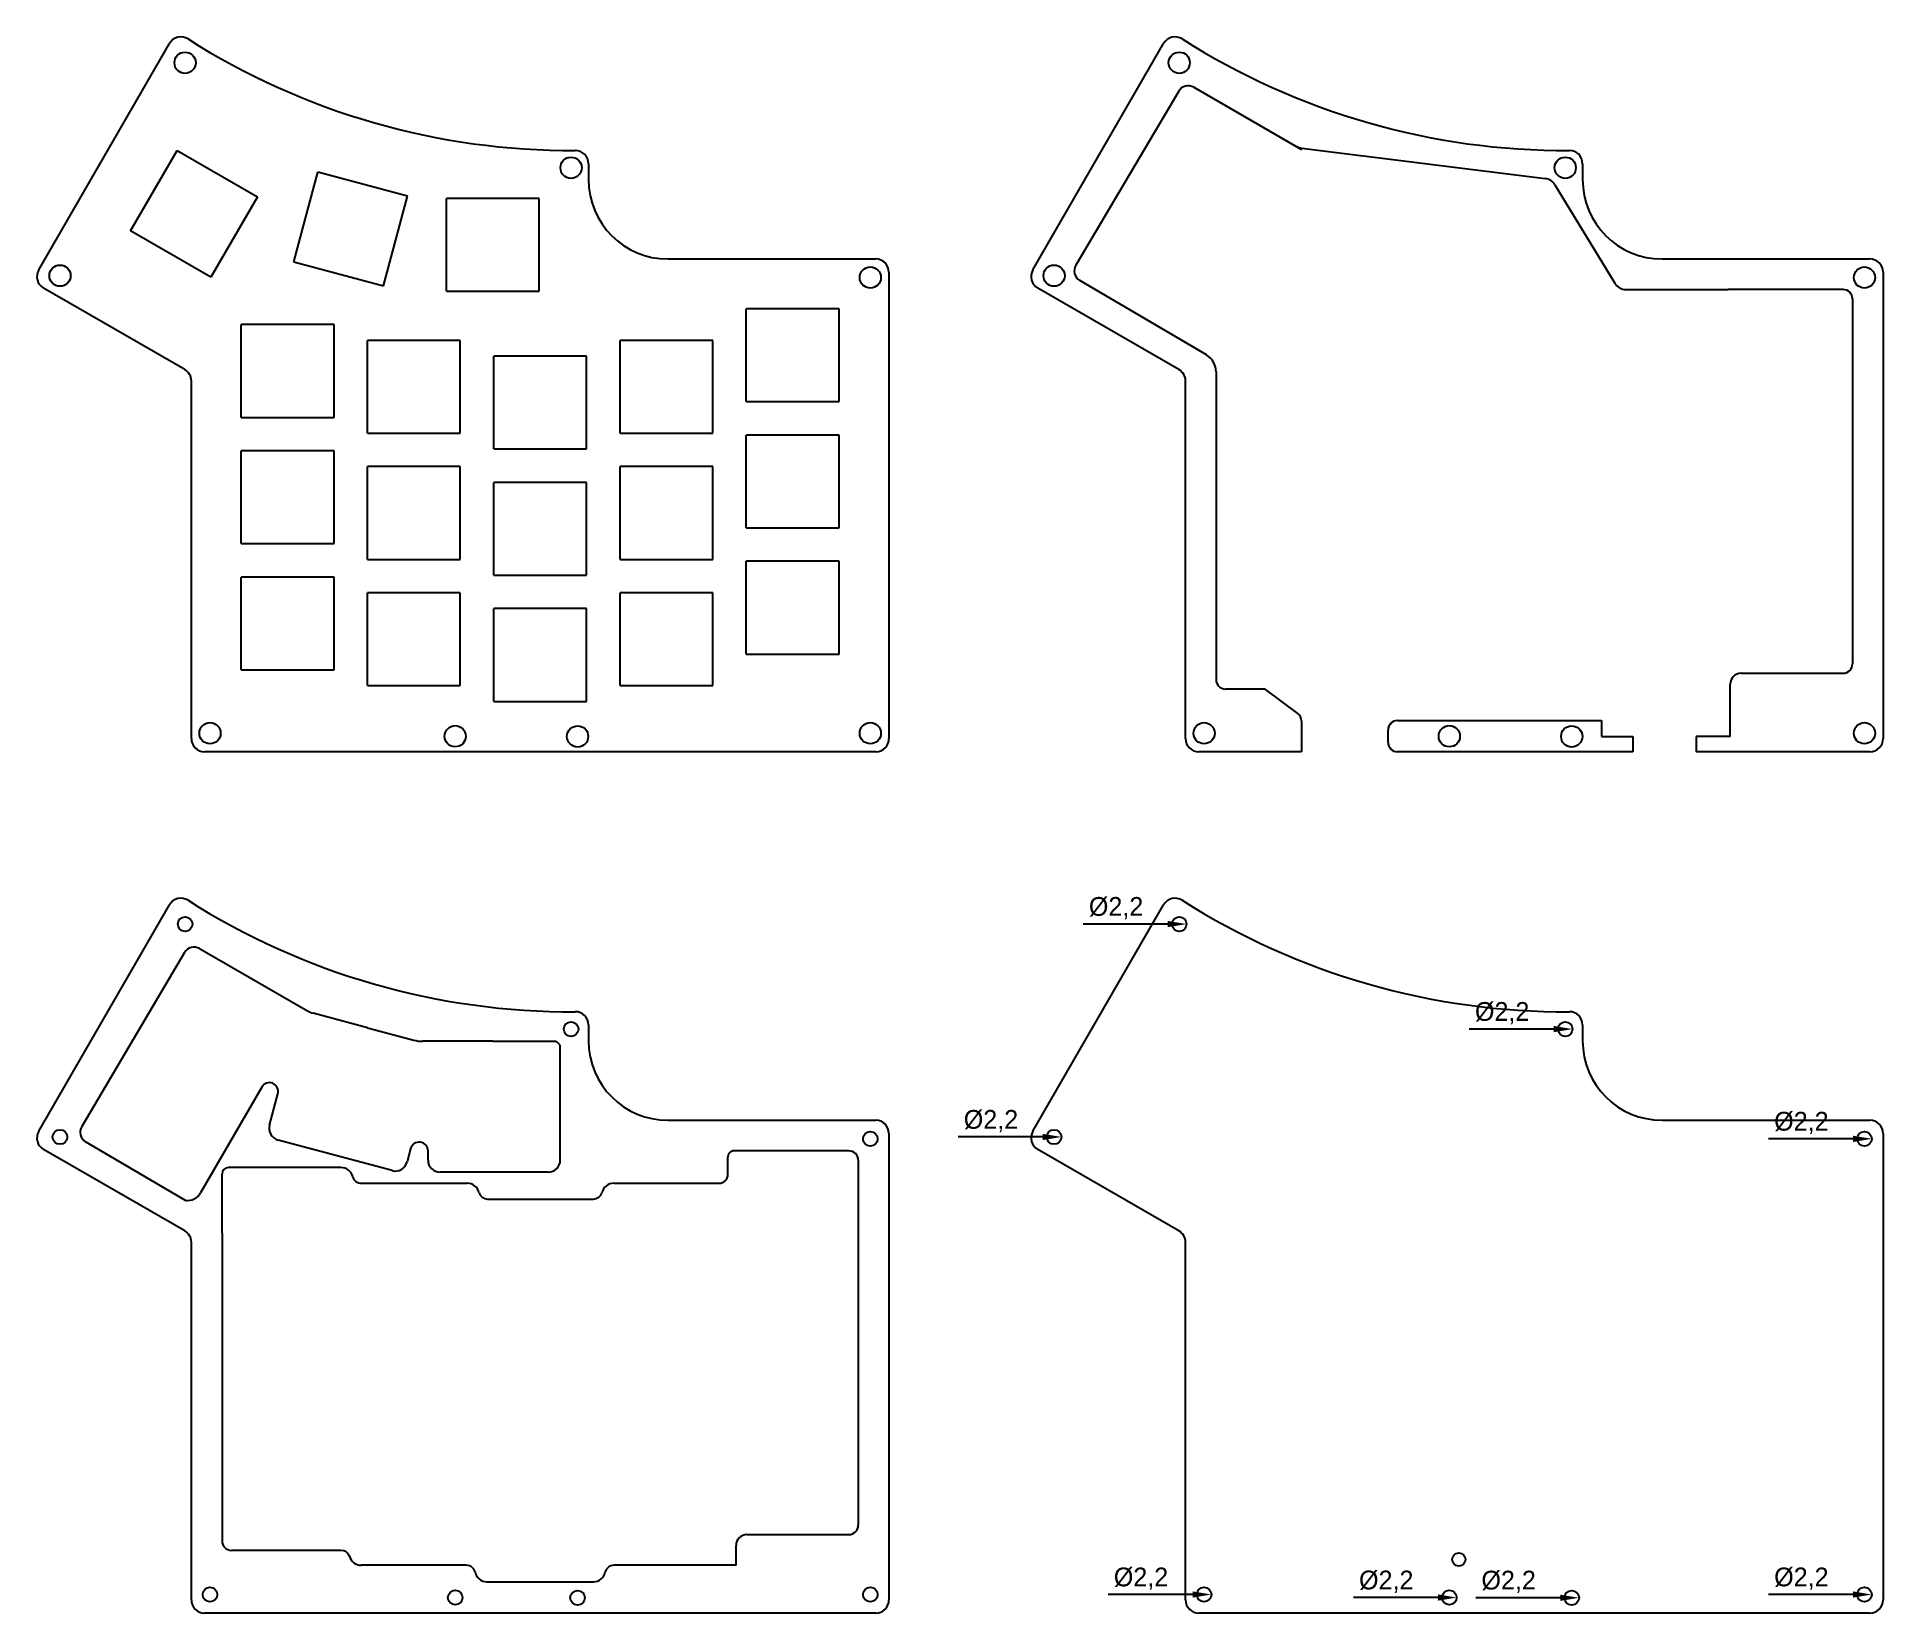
# Model space of a CAD drawing. Header units: millimetres. Extents: x -351 to -72, y -41 to 197.
import ezdxf

# ---------------------------------------------------------------- set-up
doc = ezdxf.new("R2010")
doc.units = ezdxf.units.MM
doc.layers.add('0 (2)', color=7, linetype='Continuous')
doc.layers.add('Dimensions', color=7, linetype='Continuous')
doc.dimstyles.new('ISO-25', dxfattribs={"dimtxt": 2.5, "dimasz": 2.5, "dimexe": 1.25, "dimexo": 0.625, "dimtad": 1, "dimtxsty": 'Standard', "dimcen": 2.5, "dimadec": 0, "dimazin": 0, "dimtfac": 1, "dimtmove": 0, "dimatfit": 3, "dimfxl": 1, "dimarcsym": 0})

# ---------------------------------------------------------------- blocks, each defined once
blk = doc.blocks.new('*D1')
at = {"layer": 'Defpoints', "color": 0}
for p in [(-76.4, -37.99), (-74.2, -37.99)]:
    blk.add_point(p, dxfattribs=at)
at = {"layer": 'Dimensions', "color": 140, "lineweight": -2}
blk.add_line((-77.03, -37.99), (-89.78, -37.99), dxfattribs=at)
at = {"layer": 'Dimensions', "color": 140}
blk.add_solid([(-77.03, -38.46), (-77.03, -37.52), (-74.2, -37.99)], dxfattribs=at)
at = {"layer": 'Dimensions', "color": 140, "insert": (-84.82, -35.6), "char_height": 2.832, "attachment_point": 5}
blk.add_mtext('%%c2,2', dxfattribs=at)
blk = doc.blocks.new('*D2')
at = {"layer": 'Defpoints', "color": 0}
for p in [(-176.04, -37.99), (-173.84, -37.99)]:
    blk.add_point(p, dxfattribs=at)
at = {"layer": 'Dimensions', "color": 140, "lineweight": -2}
blk.add_line((-176.67, -37.99), (-189.41, -37.99), dxfattribs=at)
at = {"layer": 'Dimensions', "color": 140}
blk.add_solid([(-176.67, -38.46), (-176.67, -37.52), (-173.84, -37.99)], dxfattribs=at)
at = {"layer": 'Dimensions', "color": 140, "insert": (-184.46, -35.6), "char_height": 2.832, "attachment_point": 5}
blk.add_mtext('%%c2,2', dxfattribs=at)
blk = doc.blocks.new('*D3')
at = {"layer": 'Defpoints', "color": 0}
for p in [(-76.4, 30.79), (-74.2, 30.79)]:
    blk.add_point(p, dxfattribs=at)
at = {"layer": 'Dimensions', "color": 140, "lineweight": -2}
blk.add_line((-77.03, 30.79), (-89.78, 30.79), dxfattribs=at)
at = {"layer": 'Dimensions', "color": 140}
blk.add_solid([(-77.03, 30.31), (-77.03, 31.26), (-74.2, 30.79)], dxfattribs=at)
at = {"layer": 'Dimensions', "color": 140, "insert": (-84.82, 33.18), "char_height": 2.832, "attachment_point": 5}
blk.add_mtext('%%c2,2', dxfattribs=at)
blk = doc.blocks.new('*D4')
at = {"layer": 'Defpoints', "color": 0}
for p in [(-179.8, 63.2), (-177.6, 63.2)]:
    blk.add_point(p, dxfattribs=at)
at = {"layer": 'Dimensions', "color": 140, "lineweight": -2}
blk.add_line((-180.43, 63.2), (-193.17, 63.2), dxfattribs=at)
at = {"layer": 'Dimensions', "color": 140}
blk.add_solid([(-180.43, 62.73), (-180.43, 63.67), (-177.6, 63.2)], dxfattribs=at)
at = {"layer": 'Dimensions', "color": 140, "insert": (-188.22, 65.6), "char_height": 2.832, "attachment_point": 5}
blk.add_mtext('%%c2,2', dxfattribs=at)
blk = doc.blocks.new('*D5')
at = {"layer": 'Defpoints', "color": 0}
for p in [(-121.55, 47.35), (-119.35, 47.35)]:
    blk.add_point(p, dxfattribs=at)
at = {"layer": 'Dimensions', "color": 140, "lineweight": -2}
blk.add_line((-122.18, 47.35), (-134.93, 47.35), dxfattribs=at)
at = {"layer": 'Dimensions', "color": 140}
blk.add_solid([(-122.18, 46.88), (-122.18, 47.83), (-119.35, 47.35)], dxfattribs=at)
at = {"layer": 'Dimensions', "color": 140, "insert": (-129.97, 49.75), "char_height": 2.832, "attachment_point": 5}
blk.add_mtext('%%c2,2', dxfattribs=at)
blk = doc.blocks.new('*D6')
at = {"layer": 'Defpoints', "color": 0}
for p in [(-198.68, 31.07), (-196.48, 31.07)]:
    blk.add_point(p, dxfattribs=at)
at = {"layer": 'Dimensions', "color": 140, "lineweight": -2}
blk.add_line((-199.31, 31.07), (-212.05, 31.07), dxfattribs=at)
at = {"layer": 'Dimensions', "color": 140}
blk.add_solid([(-199.31, 30.59), (-199.31, 31.54), (-196.48, 31.07)], dxfattribs=at)
at = {"layer": 'Dimensions', "color": 140, "insert": (-207.1, 33.46), "char_height": 2.832, "attachment_point": 5}
blk.add_mtext('%%c2,2', dxfattribs=at)
blk = doc.blocks.new('*D7')
at = {"layer": 'Defpoints', "color": 0}
for p in [(-139.04, -38.45), (-136.84, -38.45)]:
    blk.add_point(p, dxfattribs=at)
at = {"layer": 'Dimensions', "color": 140, "lineweight": -2}
blk.add_line((-139.67, -38.45), (-152.42, -38.45), dxfattribs=at)
at = {"layer": 'Dimensions', "color": 140}
blk.add_solid([(-139.67, -38.92), (-139.67, -37.98), (-136.84, -38.45)], dxfattribs=at)
at = {"layer": 'Dimensions', "color": 140, "insert": (-147.46, -36.06), "char_height": 2.832, "attachment_point": 5}
blk.add_mtext('%%c2,2', dxfattribs=at)
blk = doc.blocks.new('*D8')
at = {"layer": 'Defpoints', "color": 0}
for p in [(-120.57, -38.48), (-118.37, -38.48)]:
    blk.add_point(p, dxfattribs=at)
at = {"layer": 'Dimensions', "color": 140, "lineweight": -2}
blk.add_line((-121.2, -38.48), (-133.95, -38.48), dxfattribs=at)
at = {"layer": 'Dimensions', "color": 140}
blk.add_solid([(-121.2, -38.95), (-121.2, -38.01), (-118.37, -38.48)], dxfattribs=at)
at = {"layer": 'Dimensions', "color": 140, "insert": (-128.99, -36.08), "char_height": 2.832, "attachment_point": 5}
blk.add_mtext('%%c2,2', dxfattribs=at)

msp = doc.modelspace()

# ---------------------------------------------------------------- linework, layer by layer
at = {"layer": '0 (2)'}
for p, q in [((-350.7821, 161.9266), (-331.0526, 196.104)), ((-200.7821, 161.9266), (-181.0526, 196.104)), ((-176.5116, 189.5009), (-160.2286, 180.1075)), ((-178.77, 188.9075), (-194.2972, 162.6303)), ((-336.909, 167.8402), (-329.909, 179.9645)), ((-329.909, 179.9645), (-317.7847, 172.9645)), ((-160.1985, 180.3227), (-123.4663, 175.7307)), ((-312.2668, 163.1641), (-308.6413, 176.6865)), ((-295.1189, 173.0609), (-308.6413, 176.6865)), ((-267.8322, 177.9715), (-267.8322, 175.588)), ((-117.8321, 177.9715), (-117.8321, 175.588)), ((-317.7847, 172.9645), (-324.7847, 160.8402)), ((-298.7444, 159.5385), (-295.1189, 173.0609)), ((-289.2629, 158.73), (-289.2629, 172.73)), ((-275.2629, 172.73), (-289.2629, 172.73)), ((-275.2629, 158.73), (-275.2629, 172.73)), ((-122.0049, 174.7842), (-112.9856, 159.9305)), ((-324.7847, 160.8402), (-336.909, 167.8402)), ((-312.2668, 163.1641), (-298.7444, 159.5385)), ((-255.8321, 163.588), (-224.4938, 163.588)), ((-222.4938, 161.5959), (-222.4938, 91.2066)), ((-105.8321, 163.588), (-74.4938, 163.588)), ((-72.4938, 161.5959), (-72.4938, 91.2066)), ((-328.7441, 146.8946), (-350.0499, 159.1946)), ((-178.7441, 146.8946), (-200.0499, 159.1946)), ((-174.5944, 149.1136), (-193.7106, 160.3586)), ((-111.2761, 158.9685), (-95.8626, 158.9685)), ((-78.525, 158.9685), (-95.8626, 158.9685)), ((-289.2629, 158.73), (-275.2629, 158.73)), ((-230.0179, 156.0625), (-244.0179, 156.0625)), ((-244.0179, 142.0625), (-244.0179, 156.0625)), ((-230.0179, 142.0625), (-230.0179, 156.0625)), ((-77.1119, 157.5621), (-77.1119, 102.4776)), ((-320.2179, 139.68), (-320.2179, 153.68)), ((-306.2179, 153.68), (-320.2179, 153.68)), ((-306.2179, 139.68), (-306.2179, 153.68)), ((-287.1679, 151.3), (-301.1679, 151.3)), ((-301.1679, 137.3), (-301.1679, 151.3)), ((-287.1679, 137.3), (-287.1679, 151.3)), ((-263.0679, 137.3), (-263.0679, 151.3)), ((-249.0679, 151.3), (-263.0679, 151.3)), ((-249.0679, 137.3), (-249.0679, 151.3)), ((-268.1179, 148.9175), (-282.1179, 148.9175)), ((-282.1179, 134.9175), (-282.1179, 148.9175)), ((-268.1179, 134.9175), (-268.1179, 148.9175)), ((-327.7441, 91.1987), (-327.7441, 145.1625)), ((-177.7441, 91.1987), (-177.7441, 145.1625)), ((-173.1239, 146.5426), (-173.1239, 100.0887)), ((-320.2179, 139.68), (-306.2179, 139.68)), ((-244.0179, 142.0625), (-230.0179, 142.0625)), ((-301.1679, 137.3), (-287.1679, 137.3)), ((-263.0679, 137.3), (-249.0679, 137.3)), ((-244.0179, 123.0125), (-244.0179, 137.0125)), ((-230.0179, 137.0125), (-244.0179, 137.0125)), ((-230.0179, 123.0125), (-230.0179, 137.0125)), ((-306.2179, 134.63), (-320.2179, 134.63)), ((-320.2179, 120.63), (-320.2179, 134.63)), ((-306.2179, 120.63), (-306.2179, 134.63)), ((-282.1179, 134.9175), (-268.1179, 134.9175)), ((-287.1679, 132.25), (-301.1679, 132.25)), ((-301.1679, 118.25), (-301.1679, 132.25)), ((-287.1679, 118.25), (-287.1679, 132.25)), ((-263.0679, 118.25), (-263.0679, 132.25)), ((-249.0679, 132.25), (-263.0679, 132.25)), ((-249.0679, 118.25), (-249.0679, 132.25)), ((-268.1179, 129.8675), (-282.1179, 129.8675)), ((-282.1179, 115.8675), (-282.1179, 129.8675)), ((-268.1179, 115.8675), (-268.1179, 129.8675)), ((-244.0179, 123.0125), (-230.0179, 123.0125)), ((-320.2179, 120.63), (-306.2179, 120.63)), ((-301.1679, 118.25), (-287.1679, 118.25)), ((-263.0679, 118.25), (-249.0679, 118.25)), ((-230.0179, 117.9625), (-244.0179, 117.9625)), ((-244.0179, 103.9625), (-244.0179, 117.9625)), ((-230.0179, 103.9625), (-230.0179, 117.9625)), ((-306.2179, 115.58), (-320.2179, 115.58)), ((-320.2179, 101.58), (-320.2179, 115.58)), ((-306.2179, 101.58), (-306.2179, 115.58)), ((-282.1179, 115.8675), (-268.1179, 115.8675)), ((-301.1679, 99.2), (-301.1679, 113.2)), ((-287.1679, 113.2), (-301.1679, 113.2)), ((-287.1679, 99.2), (-287.1679, 113.2)), ((-263.0679, 99.2), (-263.0679, 113.2)), ((-249.0679, 113.2), (-263.0679, 113.2)), ((-249.0679, 99.2), (-249.0679, 113.2)), ((-268.1179, 110.8175), (-282.1179, 110.8175)), ((-282.1179, 96.8175), (-282.1179, 110.8175)), ((-268.1179, 96.8175), (-268.1179, 110.8175)), ((-244.0179, 103.9625), (-230.0179, 103.9625)), ((-320.2179, 101.58), (-306.2179, 101.58)), ((-93.9145, 101.0644), (-78.525, 101.0644)), ((-301.1679, 99.2), (-287.1679, 99.2)), ((-263.0679, 99.2), (-249.0679, 99.2)), ((-165.7259, 98.6745), (-171.7097, 98.6745)), ((-160.8137, 94.9904), (-165.7259, 98.6745)), ((-95.5659, 91.5074), (-95.5659, 99.4131)), ((-282.1179, 96.8175), (-268.1179, 96.8175)), ((-160.2447, 93.8525), (-160.2447, 89.2066)), ((-147.1769, 90.629), (-147.1769, 92.498)), ((-145.7545, 93.9204), (-114.9969, 93.9204)), ((-114.9969, 93.9204), (-114.9969, 91.5074)), ((-224.4938, 89.2066), (-325.7441, 89.2066)), ((-160.2447, 89.2066), (-175.7441, 89.2066)), ((-110.2344, 89.2066), (-145.7545, 89.2066)), ((-114.9969, 91.5074), (-110.2344, 91.5074)), ((-110.2344, 91.5074), (-110.2344, 89.2066)), ((-95.5659, 91.5074), (-100.7094, 91.5074)), ((-100.7094, 91.5074), (-100.7094, 89.2066)), ((-74.4938, 89.2066), (-100.7094, 89.2066)), ((-350.7821, 31.9266), (-331.0526, 66.104)), ((-200.7821, 31.9266), (-181.0526, 66.104)), ((-328.77, 58.9075), (-344.2972, 32.6303)), ((-326.5116, 59.5009), (-310.2286, 50.1075)), ((-301.1604, 47.5579), (-309.3709, 49.7593)), ((-301.1604, 47.5579), (-294.1817, 45.6868)), ((-267.8322, 47.9715), (-267.8322, 45.588)), ((-117.8321, 47.9715), (-117.8321, 45.588)), ((-282.2629, 45.509), (-292.8445, 45.509)), ((-282.2629, 45.509), (-272.7698, 45.509)), ((-272.0839, 27.5925), (-272.0839, 44.9043)), ((-317.1314, 38.6049), (-326.3533, 22.6279)), ((-315.9584, 32.8564), (-314.6884, 37.593)), ((-255.8321, 33.588), (-224.4938, 33.588)), ((-105.8321, 33.588), (-74.4938, 33.588)), ((-222.4938, 31.5959), (-222.4938, -38.7934)), ((-72.4938, 31.5959), (-72.4938, -38.7934)), ((-328.7441, 16.8946), (-350.0499, 29.1946)), ((-328.653, 21.5011), (-343.7106, 30.3586)), ((-297.4573, 25.9895), (-314.6566, 30.6009)), ((-294.6634, 29.299), (-295.2017, 27.2912)), ((-292.0419, 27.5925), (-292.0419, 28.9537)), ((-246.7969, 25.4125), (-246.7969, 28.0343)), ((-228.525, 28.9685), (-245.8626, 28.9685)), ((-178.7441, 16.8946), (-200.0499, 29.1946)), ((-323.1239, 16.5426), (-323.1239, 25.4748)), ((-305.1792, 26.459), (-322.1396, 26.459)), ((-273.9254, 25.751), (-290.2004, 25.751)), ((-227.1119, 27.5621), (-227.1119, -27.5224)), ((-302.1054, 24.079), (-286.1299, 24.079)), ((-264.0054, 24.079), (-248.1304, 24.079)), ((-283.0554, 21.6965), (-267.0799, 21.6965)), ((-327.7441, -38.8013), (-327.7441, 15.1625)), ((-323.1239, 16.5426), (-323.1239, -29.9113)), ((-177.7441, -38.8013), (-177.7441, 15.1625)), ((-245.5659, -33.5711), (-245.5659, -30.5869)), ((-243.9145, -28.9356), (-228.525, -28.9356)), ((-305.1792, -31.3255), (-321.7097, -31.3255)), ((-286.2304, -33.579), (-302.1054, -33.579)), ((-283.1559, -36.0796), (-267.0799, -36.0796)), ((-245.5659, -33.5711), (-264.0054, -33.5711)), ((-224.4938, -40.7934), (-325.7441, -40.7934)), ((-74.4938, -40.7934), (-175.7441, -40.7934))]:
    msp.add_line(p, q, dxfattribs=at)
for centre, radius in [((-328.6954, 193.2027), 1.6), ((-178.6954, 193.2027), 1.6), ((-270.4516, 177.355), 1.6), ((-120.4516, 177.355), 1.6), ((-347.5751, 161.0651), 1.6), ((-225.3023, 160.7859), 1.6), ((-197.5751, 161.0651), 1.6), ((-75.3023, 160.7859), 1.6), ((-324.9356, 92.0075), 1.6), ((-287.9413, 91.5495), 1.6), ((-269.47, 91.5214), 1.6), ((-225.3023, 92.0075), 1.6), ((-174.9356, 92.0075), 1.6), ((-137.9413, 91.5495), 1.6), ((-119.47, 91.5214), 1.6), ((-75.3023, 92.0075), 1.6), ((-328.6954, 63.2027), 1.1), ((-178.6954, 63.2027), 1.1), ((-270.4516, 47.355), 1.1), ((-120.4516, 47.355), 1.1), ((-347.5751, 31.0651), 1.1), ((-225.3023, 30.7859), 1.1), ((-197.5751, 31.0651), 1.1), ((-75.3023, 30.7859), 1.1), ((-136.4969, -32.7065), 1), ((-324.9356, -37.9925), 1.1), ((-287.9413, -38.4505), 1.1), ((-269.47, -38.4786), 1.1), ((-225.3023, -37.9925), 1.1), ((-174.9356, -37.9925), 1.1), ((-137.9413, -38.4505), 1.1), ((-119.47, -38.4786), 1.1), ((-75.3023, -37.9925), 1.1)]:
    msp.add_circle(centre, radius, dxfattribs=at)
for centre, radius, start, end in [((-329.3205, 195.1041), 2, 57.541064, 150.003606), ((-270.4564, 287.6485), 107.6788, 237.541064, 270.332165), ((-179.3205, 195.1041), 2, 57.541064, 150.003606), ((-120.4564, 287.6485), 107.6788, 237.541064, 270.332165), ((-177.341, 188.0632), 1.6598, 60.02007, 149.421215), ((-269.8321, 177.9715), 2, 0, 90), ((-159.7801, 183.1617), 2.8697, 240.02007, 261.617346), ((-119.8321, 177.9715), 2, 0, 90), ((-255.8321, 175.588), 12, 180, 270), ((-123.7144, 173.7461), 2, 31.266602, 82.874243), ((-105.8321, 175.588), 12, 180, 270), ((-349.05, 160.9267), 2, 150.003606, 240.001829), ((-224.4937, 161.588), 2, 0.225076, 90.000442), ((-199.05, 160.9267), 2, 150.003606, 240.001829), ((-192.8702, 161.7872), 1.6574, 149.421215, 239.534208), ((-74.4937, 161.588), 2, 0.225076, 90.000442), ((-111.2761, 160.9685), 2, 211.266602, 270), ((-78.525, 157.5554), 1.4131, 0, 90), ((-176.1068, 146.5426), 2.9829, 360, 59.534208), ((-329.7441, 145.1625), 2, 0, 60.001829), ((-329.7441, 145.1625), 2, 0, 60.001829), ((-329.7441, 145.1625), 2, 0, 60.001829), ((-179.7441, 145.1625), 2, 0, 60.001829), ((-179.7441, 145.1625), 2, 0, 60.001829), ((-179.7441, 145.1625), 2, 0, 60.001829), ((-93.9145, 99.4131), 1.6513, 90, 180), ((-78.525, 102.4776), 1.4132, 270, 0), ((-171.7097, 100.0887), 1.4142, 180, 270), ((-161.6671, 93.8525), 1.4224, 0, 53.130102), ((-145.7545, 92.498), 1.4224, 90, 180), ((-325.7441, 91.2066), 2, 180.225076, 270.000442), ((-224.4938, 91.2066), 2, 270, 0), ((-175.7441, 91.2066), 2, 180.225076, 270.000442), ((-145.7545, 90.629), 1.4224, 180, 270), ((-74.4938, 91.2066), 2, 270, 0), ((-329.3205, 65.1041), 2, 57.541064, 150.003606), ((-179.3205, 65.1041), 2, 57.541064, 150.003606), ((-270.4564, 157.6485), 107.6788, 237.541064, 270.332165), ((-120.4564, 157.6485), 107.6788, 237.541064, 270.332165), ((-327.341, 58.0632), 1.6598, 60.02007, 149.421215), ((-308.5425, 53.0302), 3.3742, 240.02007, 255.788458), ((-269.8321, 47.9715), 2, 0, 90), ((-119.8321, 47.9715), 2, 0, 90), ((-292.8445, 50.6261), 5.1171, 254.850889, 270), ((-273.7144, 43.7461), 2, 35.385174, 61.816094), ((-255.8321, 45.588), 12, 180, 270), ((-105.8321, 45.588), 12, 180, 270), ((-315.9764, 37.9383), 1.3335, 344.991086, 150.006433), ((-224.4937, 31.588), 2, 0.225076, 90.000442), ((-74.4937, 31.588), 2, 0.225076, 90.000442), ((-349.05, 30.9267), 2, 150.003606, 240.001829), ((-342.8702, 31.7872), 1.6574, 149.421215, 239.534208), ((-314.1797, 32.3795), 1.8415, 164.991086, 254.991086), ((-199.05, 30.9267), 2, 150.003606, 240.001829), ((-293.3754, 28.9537), 1.3335, 360, 164.991086), ((-228.525, 27.5554), 1.4131, 0, 90), ((-322.1396, 25.4748), 0.9842, 90, 180), ((-305.1792, 24.6175), 1.8415, 14.501183, 90), ((-302.1054, 25.4125), 1.3335, 194.501183, 270), ((-296.9804, 27.7681), 1.8415, 254.991086, 344.991086), ((-290.2004, 27.5925), 1.8415, 180, 270), ((-273.9254, 27.5925), 1.8415, 270, 0), ((-248.1304, 25.4125), 1.3335, 270, 0), ((-328.3416, 23.7756), 2.2958, 262.204385, 330.006433), ((-286.1299, 22.2375), 1.8415, 14.453844, 90), ((-283.0554, 23.03), 1.3335, 194.453844, 270), ((-267.0799, 23.03), 1.3335, 270, 345.546156), ((-264.0054, 22.2375), 1.8415, 90, 165.546156), ((-329.7441, 15.1625), 2, 0, 60.001829), ((-329.7441, 15.1625), 2, 0, 60.001829), ((-329.7441, 15.1625), 2, 0, 60.001829), ((-179.7441, 15.1625), 2, 0, 60.001829), ((-179.7441, 15.1625), 2, 0, 60.001829), ((-179.7441, 15.1625), 2, 0, 60.001829), ((-228.525, -27.5224), 1.4132, 270, 0), ((-321.7097, -29.9113), 1.4142, 180, 270), ((-243.9145, -30.5869), 1.6513, 90, 180), ((-305.1399, -32.6584), 1.3335, 20.170428, 91.688829), ((-302.1054, -31.7375), 1.8415, 194.501183, 270), ((-286.2304, -34.9046), 1.3335, 14.453844, 90), ((-283.128, -34.2383), 1.8415, 190.432327, 269.13363), ((-267.1077, -34.2383), 1.8415, 270.86637, 349.567673), ((-264.0054, -34.9046), 1.3335, 90, 165.546156), ((-325.7441, -38.7934), 2, 180.225076, 270.000442), ((-224.4938, -38.7934), 2, 270, 0), ((-175.7441, -38.7934), 2, 180.225076, 270.000442), ((-74.4938, -38.7934), 2, 270, 0)]:
    msp.add_arc(centre, radius, start, end, dxfattribs=at)
msp.add_rational_spline([(-245.8626, 28.9685), (-246.3297, 28.9685), (-246.7969, 28.6571), (-246.7969, 28.0343)], [1, 0.666668186156, 0.500003038982, 0.500004558478], degree=3, dxfattribs=at)

# ---------------------------------------------------------------- dimensions: what is measured, and where the dimension line sits
at = {"layer": 'Dimensions'}
for p1, p2, picture, middle in [((-179.7954, 63.2027), (-177.5954, 63.2027), '*D4', (-188.2158, 63.2027)), ((-121.5516, 47.355), (-119.3516, 47.355), '*D5', (-129.9721, 47.355)), ((-198.6751, 31.0651), (-196.4751, 31.0651), '*D6', (-207.0955, 31.0651)), ((-76.4023, 30.7859), (-74.2023, 30.7859), '*D3', (-84.8227, 30.7859)), ((-176.0356, -37.9925), (-173.8356, -37.9925), '*D2', (-184.456, -37.9925)), ((-139.0413, -38.4505), (-136.8413, -38.4505), '*D7', (-147.4617, -38.4505)), ((-120.57, -38.4786), (-118.37, -38.4786), '*D8', (-128.9904, -38.4786)), ((-76.4023, -37.9925), (-74.2023, -37.9925), '*D1', (-84.8227, -37.9925))]:
    dim = msp.add_diameter_dim_2p(p1=p1, p2=p2, dimstyle='ISO-25', override={"dimscale": 1.132846, "dimdec": 3, "dimzin": 8, "dimlunit": 2, "dimclrd": 140, "dimclre": 140, "dimclrt": 140}, dxfattribs=at)
    dim.commit()
    dim.dimension.update_dxf_attribs({"geometry": picture, "text_midpoint": middle, "dimtype": 163})

doc.saveas('drawing.dxf')
